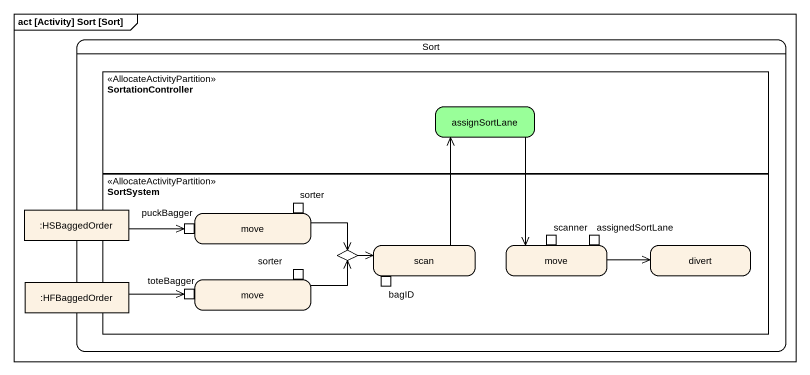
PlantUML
@startuml
mainframe act [Activity] Sort [Sort]
hide empty description
state Sort {
  state SortationController <<AllocateActivityPartition>> {
    state assignSortLane #99FF99
  }
  state SortSystem <<AllocateActivityPartition>> {
    state move {
      state sorter <<inputPin>>
      state puckBagger <<inputPin>>
    }
    state scan {
      state bagID <<outputPin>>
    }
    state "move" as move_2 {
      state scanner <<inputPin>>
      state assignedSortLane <<inputPin>>
    }
    state divert
    state "move" as move_3 {
      state "sorter" as sorter_2 <<inputPin>>
      state toteBagger <<inputPin>>
    }
    state choice1 <<choice>>
  }
  state ":HSBaggedOrder" as HSBaggedOrder <<object>>
  state ":HFBaggedOrder" as HFBaggedOrder <<object>>
}
assignSortLane --> move_2
HSBaggedOrder -right-> puckBagger
move -right-> choice1
scan -up-> assignSortLane
move_2 -right-> divert
HFBaggedOrder -right-> toteBagger
move_3 -right-> choice1
choice1 -right-> scan
@enduml
